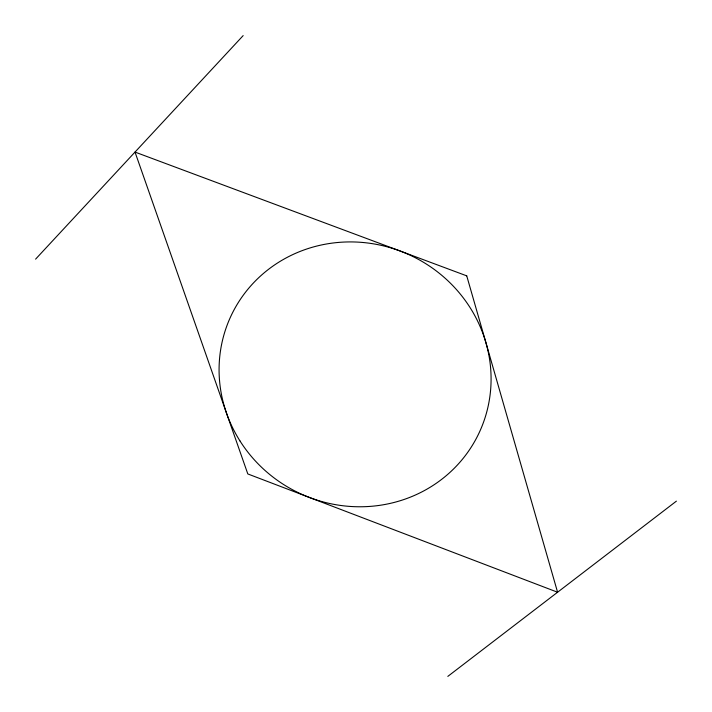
<?xml version="1.0" encoding="UTF-8"?>
<svg xmlns="http://www.w3.org/2000/svg" width="712" height="712" viewBox="0 0 712 712"><rect width="100%" height="100%" fill="white"/><g stroke="black" fill="none" stroke-linecap="round" stroke-linejoin="round"><path stroke-width="1.07" d="M35.6 259.141L243.157 35.609M447.812 676.391L676.4 501.141M466.734 275.856L135.013 152.074L247.812 473.943L557.585 592.233L466.734 275.856M239.997 440.977A137.149 131.257 26.3 0 0 475.393 440.149A137.149 131.257 26.3 0 0 349.841 241.92A137.149 131.257 26.3 0 0 239.997 440.977"/></g></svg>
